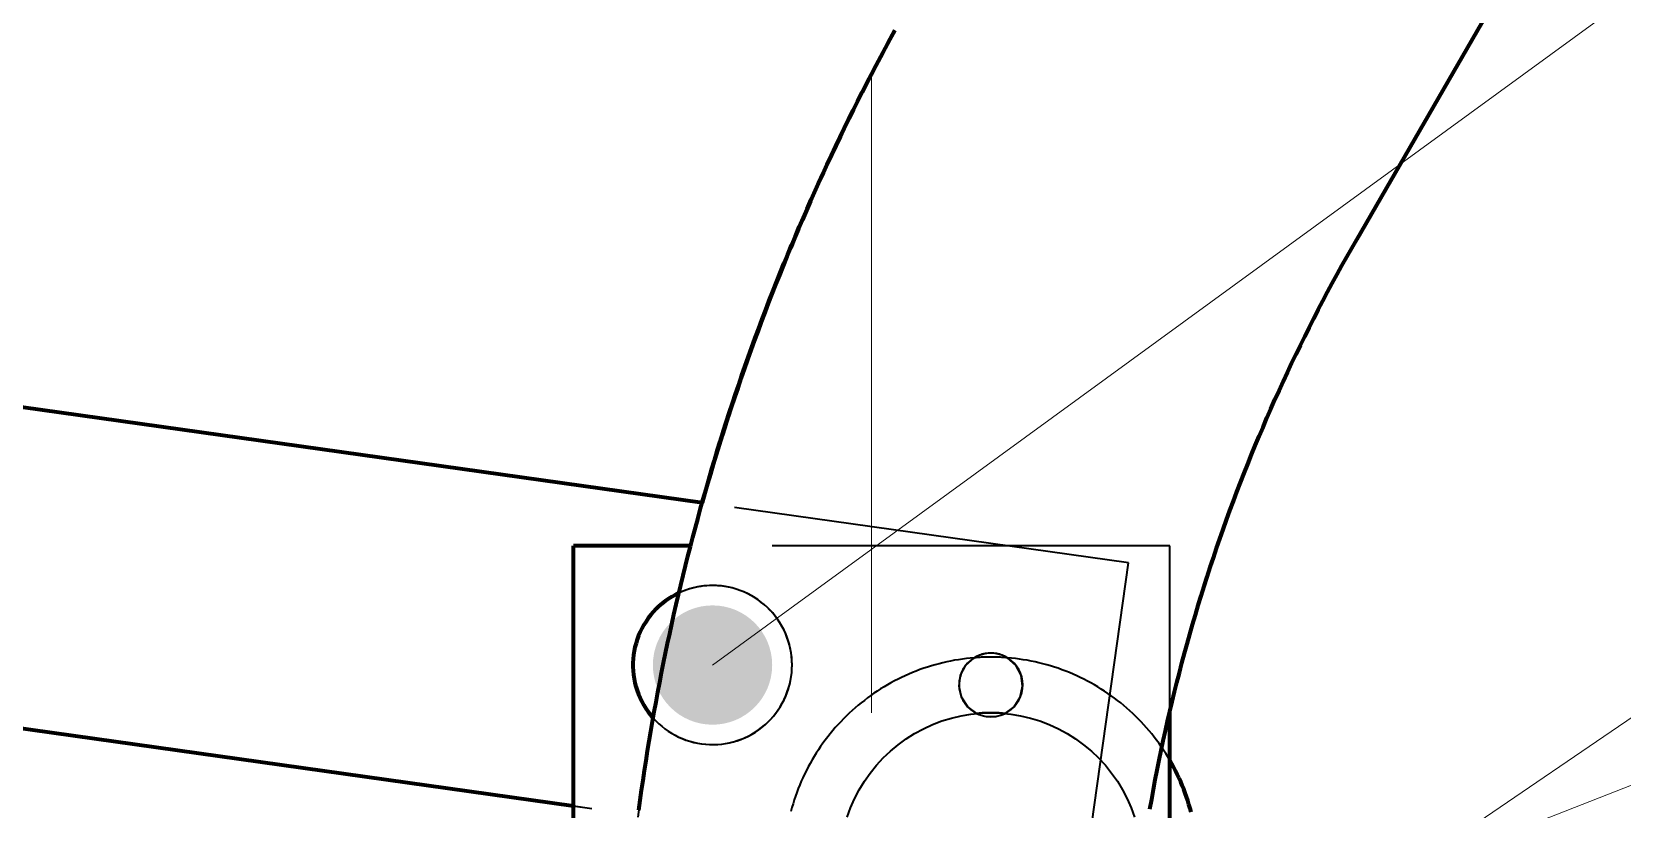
# Model space of a CAD drawing. Header units: millimetres. Extents: x 0 to 2382, y 0 to 420.
# Drawn here: x 991.52 to 1007.52, y 357.56 to 365.38 of the extents above; entities that cross this region are included whole.
import ezdxf

# ---------------------------------------------------------------- set-up
doc = ezdxf.new("R2010")
doc.units = ezdxf.units.MM
doc.linetypes.add('IRAM-E-TRAZOS', pattern=[5, 4, -1])
doc.linetypes.add('IRAM-F-TRAZO-PUNTO', pattern=[20, 15, -2, 1, -2])
for name, color, linetype, lineweight in [('01-VISIBLE', 7, 'CONTINUOUS', 70), ('02-OCULTA', 4, 'IRAM-E-TRAZOS', 35), ('03-EJE', 1, 'IRAM-F-TRAZO-PUNTO', 18), ('08-FINA', 5, 'CONTINUOUS', 18)]:
    doc.layers.add(name, color=color, linetype=linetype, lineweight=lineweight)

msp = doc.modelspace()

# ---------------------------------------------------------------- hatches: boundary and pattern name
at = {"layer": '08-FINA'}
h = msp.add_hatch(color=7, dxfattribs=at)
h.dxf.hatch_style = 1
edge = h.paths.add_edge_path()
edge.add_arc((998.367, 359.008), 0.6, 0, 360)

# ---------------------------------------------------------------- linework, layer by layer
at = {"layer": '01-VISIBLE'}
for points in [[(1004.846, 363.288), (1010.166, 372.504)], [(1010.166, 372.504), (1004.846, 363.288)], [(997.626, 357.55), (997.64, 357.649), (997.654, 357.748), (997.668, 357.847), (997.683, 357.946), (997.698, 358.045), (997.714, 358.144), (997.73, 358.242), (997.746, 358.341), (997.763, 358.439), (997.781, 358.538), (997.799, 358.636), (997.817, 358.735), (997.836, 358.833), (997.855, 358.931), (997.875, 359.029), (997.895, 359.127), (997.915, 359.225), (997.936, 359.323), (997.957, 359.42), (997.979, 359.518), (998.001, 359.616), (998.024, 359.713), (998.047, 359.81), (998.071, 359.908), (998.095, 360.005), (998.119, 360.102), (998.144, 360.199), (998.169, 360.295), (998.195, 360.392), (998.221, 360.489), (998.247, 360.585), (998.274, 360.681), (998.302, 360.777), (998.329, 360.874), (998.358, 360.97), (998.386, 361.065), (998.415, 361.161), (998.445, 361.257), (998.475, 361.352), (998.505, 361.447), (998.536, 361.542), (998.567, 361.638), (998.599, 361.732), (998.631, 361.827), (998.663, 361.922), (998.696, 362.016), (998.73, 362.111), (998.763, 362.205), (998.797, 362.299), (998.832, 362.393), (998.867, 362.486), (998.902, 362.58), (998.938, 362.673), (998.974, 362.766), (999.011, 362.859), (999.048, 362.952), (999.085, 363.045), (999.123, 363.138), (999.162, 363.23), (999.2, 363.322), (999.239, 363.414), (999.279, 363.506), (999.319, 363.598), (999.359, 363.69), (999.4, 363.781), (999.441, 363.872), (999.482, 363.963), (999.524, 364.054), (999.567, 364.144), (999.609, 364.235), (999.653, 364.325), (999.696, 364.415), (999.74, 364.505), (999.784, 364.595), (999.829, 364.684), (999.874, 364.773), (999.92, 364.862), (999.966, 364.951), (1000.012, 365.04), (1000.059, 365.128), (1000.106, 365.217), (1000.153, 365.305), (1000.201, 365.392)], [(1000.199, 365.389), (1000.151, 365.3), (1000.103, 365.212), (1000.056, 365.123), (1000.009, 365.034), (999.962, 364.944), (999.916, 364.855), (999.87, 364.765), (999.825, 364.675), (999.779, 364.585), (999.735, 364.494), (999.691, 364.404), (999.647, 364.313), (999.603, 364.222), (999.56, 364.131), (999.518, 364.039), (999.476, 363.948), (999.434, 363.856), (999.392, 363.764), (999.351, 363.672), (999.311, 363.58), (999.271, 363.487), (999.231, 363.395), (999.192, 363.302), (999.153, 363.209), (999.114, 363.116), (999.076, 363.022), (999.039, 362.929), (999.001, 362.835), (998.964, 362.741), (998.928, 362.647), (998.892, 362.553), (998.857, 362.459), (998.821, 362.364), (998.787, 362.269), (998.752, 362.175), (998.719, 362.08), (998.685, 361.985), (998.652, 361.889), (998.62, 361.794), (998.587, 361.698), (998.556, 361.603), (998.524, 361.507), (998.494, 361.411), (998.463, 361.315), (998.433, 361.219), (998.404, 361.122), (998.374, 361.026), (998.346, 360.929), (998.317, 360.832), (998.29, 360.735), (998.262, 360.638)], [(998.262, 360.638), (977.903, 363.5)], [(1002.766, 357.557), (1002.784, 357.656), (1002.802, 357.755), (1002.82, 357.854), (1002.84, 357.952), (1002.86, 358.051), (1002.88, 358.149), (1002.901, 358.247), (1002.922, 358.345), (1002.944, 358.443), (1002.967, 358.541), (1002.99, 358.639), (1003.014, 358.737), (1003.038, 358.834), (1003.063, 358.931), (1003.089, 359.029), (1003.115, 359.126), (1003.141, 359.223), (1003.168, 359.319), (1003.196, 359.416), (1003.224, 359.512), (1003.253, 359.609), (1003.282, 359.705), (1003.312, 359.801), (1003.343, 359.896), (1003.374, 359.992), (1003.405, 360.087), (1003.437, 360.182), (1003.47, 360.277), (1003.503, 360.372), (1003.537, 360.467), (1003.571, 360.561), (1003.606, 360.656), (1003.641, 360.75), (1003.677, 360.843), (1003.714, 360.937), (1003.751, 361.03), (1003.788, 361.124), (1003.826, 361.217), (1003.865, 361.309), (1003.904, 361.402), (1003.943, 361.494), (1003.984, 361.586), (1004.024, 361.678), (1004.066, 361.77), (1004.107, 361.861), (1004.15, 361.952), (1004.192, 362.043), (1004.236, 362.134), (1004.28, 362.224), (1004.324, 362.314), (1004.369, 362.404), (1004.414, 362.494), (1004.46, 362.583), (1004.507, 362.672), (1004.554, 362.761), (1004.601, 362.85), (1004.649, 362.938), (1004.697, 363.026), (1004.746, 363.114), (1004.796, 363.201), (1004.846, 363.288)], [(996.967, 357.589), (977.457, 360.331)], [(998.146, 360.208), (996.967, 360.208)], [(996.967, 356.991), (996.967, 360.208)], [(998.029, 359.733), (997.993, 359.715), (997.958, 359.695), (997.923, 359.674), (997.891, 359.651), (997.859, 359.626), (997.828, 359.6), (997.799, 359.572), (997.772, 359.543), (997.745, 359.512), (997.721, 359.48), (997.698, 359.447), (997.677, 359.413), (997.657, 359.377), (997.639, 359.341), (997.624, 359.304), (997.61, 359.266), (997.598, 359.228), (997.587, 359.189), (997.579, 359.15), (997.573, 359.11), (997.569, 359.07), (997.567, 359.029), (997.567, 358.989), (997.569, 358.949), (997.573, 358.909), (997.579, 358.869), (997.587, 358.83), (997.597, 358.791), (997.609, 358.752), (997.623, 358.714), (997.638, 358.677), (997.656, 358.641), (997.675, 358.606), (997.696, 358.571), (997.719, 358.538), (997.744, 358.506), (997.77, 358.475)], [(1002.967, 356.808), (1002.967, 358.54)], [(1003.181, 357.527), (1003.17, 357.566), (1003.159, 357.605), (1003.147, 357.644), (1003.134, 357.682), (1003.121, 357.72), (1003.107, 357.758), (1003.092, 357.796), (1003.076, 357.833), (1003.059, 357.87), (1003.042, 357.907), (1003.024, 357.943), (1003.006, 357.979), (1002.987, 358.015), (1002.967, 358.05)]]:
    msp.add_lwpolyline(points, dxfattribs=at)
at = {"layer": '02-OCULTA'}
for points in [[(1002.55, 360.036), (977.903, 363.5)], [(1004.846, 363.288), (1004.796, 363.201), (1004.746, 363.114), (1004.697, 363.026), (1004.649, 362.938), (1004.601, 362.85), (1004.554, 362.761), (1004.507, 362.672), (1004.46, 362.583), (1004.414, 362.494), (1004.369, 362.404), (1004.324, 362.314), (1004.28, 362.224), (1004.236, 362.134), (1004.192, 362.043), (1004.15, 361.952), (1004.107, 361.861), (1004.066, 361.77), (1004.024, 361.678), (1003.984, 361.586), (1003.943, 361.494), (1003.904, 361.402), (1003.865, 361.309), (1003.826, 361.217), (1003.788, 361.124), (1003.751, 361.03), (1003.714, 360.937), (1003.677, 360.843), (1003.641, 360.75), (1003.606, 360.656), (1003.571, 360.561), (1003.537, 360.467), (1003.503, 360.372), (1003.47, 360.277), (1003.437, 360.182), (1003.405, 360.087), (1003.374, 359.992), (1003.343, 359.896), (1003.312, 359.801), (1003.282, 359.705), (1003.253, 359.609), (1003.224, 359.512), (1003.196, 359.416), (1003.168, 359.319), (1003.141, 359.223), (1003.115, 359.126), (1003.089, 359.029), (1003.063, 358.931), (1003.038, 358.834), (1003.014, 358.737), (1002.99, 358.639), (1002.967, 358.541), (1002.944, 358.443), (1002.922, 358.345), (1002.901, 358.247), (1002.88, 358.149), (1002.86, 358.051), (1002.84, 357.952), (1002.82, 357.854), (1002.802, 357.755), (1002.784, 357.656), (1002.766, 357.557)], [(998.262, 360.638), (998.235, 360.541), (998.209, 360.444), (998.182, 360.346), (998.157, 360.249), (998.132, 360.151), (998.107, 360.053), (998.082, 359.955), (998.058, 359.857), (998.035, 359.759), (998.012, 359.661), (997.989, 359.562), (997.967, 359.464), (997.945, 359.365), (997.924, 359.267), (997.903, 359.168), (997.883, 359.069), (997.863, 358.97), (997.843, 358.871), (997.824, 358.772), (997.805, 358.673), (997.787, 358.574), (997.769, 358.474), (997.752, 358.375), (997.735, 358.275), (997.719, 358.176), (997.703, 358.076), (997.687, 357.976), (997.672, 357.877), (997.658, 357.777), (997.643, 357.677), (997.63, 357.577), (997.616, 357.477)], [(1002.55, 360.036), (998.262, 360.638)], [(1002.105, 356.867), (977.457, 360.331)], [(1002.967, 360.208), (996.967, 360.208)], [(996.967, 356.808), (996.967, 360.208)], [(1002.967, 360.208), (996.967, 360.208)], [(996.967, 356.808), (996.967, 360.208)], [(1002.967, 360.208), (996.967, 360.208)], [(996.967, 356.808), (996.967, 360.208)], [(1002.967, 360.208), (998.146, 360.208)], [(1002.967, 356.808), (1002.967, 360.208)], [(1002.967, 358.54), (1002.967, 360.208)], [(1002.967, 356.808), (1002.967, 360.208)], [(1002.967, 356.808), (1002.967, 360.208)], [(1002.105, 356.867), (1002.55, 360.036)], [(1002.105, 356.867), (1002.55, 360.036)], [(999.167, 359.008), (999.166, 359.048), (999.163, 359.088), (999.158, 359.128), (999.151, 359.168), (999.142, 359.207), (999.131, 359.246), (999.118, 359.284), (999.103, 359.321), (999.086, 359.358), (999.068, 359.393), (999.047, 359.428), (999.025, 359.462), (999.002, 359.494), (998.977, 359.526), (998.95, 359.556), (998.922, 359.584), (998.892, 359.611), (998.861, 359.637), (998.829, 359.661), (998.795, 359.683), (998.761, 359.704), (998.725, 359.723), (998.689, 359.74), (998.652, 359.755), (998.614, 359.769), (998.575, 359.78), (998.536, 359.79), (998.497, 359.797), (998.457, 359.803), (998.417, 359.806), (998.377, 359.808), (998.337, 359.807), (998.296, 359.805), (998.256, 359.8), (998.217, 359.794), (998.177, 359.785), (998.139, 359.775), (998.1, 359.762), (998.063, 359.748), (998.026, 359.732), (997.99, 359.714), (997.955, 359.694), (997.921, 359.672), (997.888, 359.649), (997.857, 359.624), (997.826, 359.598), (997.797, 359.57), (997.77, 359.541), (997.744, 359.51), (997.719, 359.478), (997.697, 359.445), (997.676, 359.411), (997.656, 359.376), (997.639, 359.339), (997.623, 359.302), (997.609, 359.265), (997.597, 359.226), (997.587, 359.187), (997.579, 359.148), (997.573, 359.108), (997.569, 359.068), (997.567, 359.028), (997.567, 358.988), (997.569, 358.948), (997.573, 358.908), (997.579, 358.868), (997.587, 358.829), (997.597, 358.79), (997.609, 358.751), (997.623, 358.713), (997.639, 358.676), (997.656, 358.64), (997.676, 358.605), (997.697, 358.571), (997.719, 358.538), (997.744, 358.506), (997.77, 358.475), (997.797, 358.446), (997.826, 358.418), (997.857, 358.392), (997.888, 358.367), (997.921, 358.343), (997.955, 358.322), (997.99, 358.302), (998.026, 358.284), (998.063, 358.268), (998.1, 358.254), (998.139, 358.241), (998.177, 358.231), (998.217, 358.222), (998.256, 358.216), (998.296, 358.211), (998.337, 358.208), (998.377, 358.208), (998.417, 358.21), (998.457, 358.213), (998.497, 358.219), (998.536, 358.226), (998.575, 358.236), (998.614, 358.247), (998.652, 358.26), (998.689, 358.276), (998.725, 358.293), (998.761, 358.312), (998.795, 358.332), (998.829, 358.355), (998.861, 358.379), (998.892, 358.405), (998.922, 358.432), (998.95, 358.46), (998.977, 358.49), (999.002, 358.522), (999.025, 358.554), (999.047, 358.588), (999.068, 358.623), (999.086, 358.658), (999.103, 358.695), (999.118, 358.732), (999.131, 358.77), (999.142, 358.809), (999.151, 358.848), (999.158, 358.888), (999.163, 358.928), (999.166, 358.968), (999.167, 359.008)], [(999.167, 359.008), (999.166, 359.048), (999.163, 359.088), (999.158, 359.128), (999.151, 359.168), (999.142, 359.207), (999.131, 359.246), (999.118, 359.284), (999.103, 359.321), (999.086, 359.358), (999.068, 359.393), (999.047, 359.428), (999.025, 359.462), (999.002, 359.494), (998.977, 359.526), (998.95, 359.556), (998.922, 359.584), (998.892, 359.611), (998.861, 359.637), (998.829, 359.661), (998.795, 359.683), (998.761, 359.704), (998.725, 359.723), (998.689, 359.74), (998.652, 359.755), (998.614, 359.769), (998.575, 359.78), (998.536, 359.79), (998.497, 359.797), (998.457, 359.803), (998.417, 359.806), (998.377, 359.808), (998.337, 359.807), (998.296, 359.805), (998.256, 359.8), (998.217, 359.794), (998.177, 359.785), (998.139, 359.775), (998.1, 359.762), (998.063, 359.748), (998.026, 359.732), (997.99, 359.714), (997.955, 359.694), (997.921, 359.672), (997.888, 359.649), (997.857, 359.624), (997.826, 359.598), (997.797, 359.57), (997.77, 359.541), (997.744, 359.51), (997.719, 359.478), (997.697, 359.445), (997.676, 359.411), (997.656, 359.376), (997.639, 359.339), (997.623, 359.302), (997.609, 359.265), (997.597, 359.226), (997.587, 359.187), (997.579, 359.148), (997.573, 359.108), (997.569, 359.068), (997.567, 359.028), (997.567, 358.988), (997.569, 358.948), (997.573, 358.908), (997.579, 358.868), (997.587, 358.829), (997.597, 358.79), (997.609, 358.751), (997.623, 358.713), (997.639, 358.676), (997.656, 358.64), (997.676, 358.605), (997.697, 358.571), (997.719, 358.538), (997.744, 358.506), (997.77, 358.475), (997.797, 358.446), (997.826, 358.418), (997.857, 358.392), (997.888, 358.367), (997.921, 358.343), (997.955, 358.322), (997.99, 358.302), (998.026, 358.284), (998.063, 358.268), (998.1, 358.254), (998.139, 358.241), (998.177, 358.231), (998.217, 358.222), (998.256, 358.216), (998.296, 358.211), (998.337, 358.208), (998.377, 358.208), (998.417, 358.21), (998.457, 358.213), (998.497, 358.219), (998.536, 358.226), (998.575, 358.236), (998.614, 358.247), (998.652, 358.26), (998.689, 358.276), (998.725, 358.293), (998.761, 358.312), (998.795, 358.332), (998.829, 358.355), (998.861, 358.379), (998.892, 358.405), (998.922, 358.432), (998.95, 358.46), (998.977, 358.49), (999.002, 358.522), (999.025, 358.554), (999.047, 358.588), (999.068, 358.623), (999.086, 358.658), (999.103, 358.695), (999.118, 358.732), (999.131, 358.77), (999.142, 358.809), (999.151, 358.848), (999.158, 358.888), (999.163, 358.928), (999.166, 358.968), (999.167, 359.008)], [(999.167, 359.008), (999.166, 359.048), (999.163, 359.088), (999.158, 359.128), (999.151, 359.168), (999.142, 359.207), (999.131, 359.246), (999.118, 359.284), (999.103, 359.321), (999.086, 359.358), (999.068, 359.393), (999.047, 359.428), (999.025, 359.462), (999.002, 359.494), (998.977, 359.526), (998.95, 359.556), (998.922, 359.584), (998.892, 359.611), (998.861, 359.637), (998.829, 359.661), (998.795, 359.683), (998.761, 359.704), (998.725, 359.723), (998.689, 359.74), (998.652, 359.755), (998.614, 359.769), (998.575, 359.78), (998.536, 359.79), (998.497, 359.797), (998.457, 359.803), (998.417, 359.806), (998.377, 359.808), (998.337, 359.807), (998.296, 359.805), (998.256, 359.8), (998.217, 359.794), (998.177, 359.785), (998.139, 359.775), (998.1, 359.762), (998.063, 359.748), (998.026, 359.732), (997.99, 359.714), (997.955, 359.694), (997.921, 359.672), (997.888, 359.649), (997.857, 359.624), (997.826, 359.598), (997.797, 359.57), (997.77, 359.541), (997.744, 359.51), (997.719, 359.478), (997.697, 359.445), (997.676, 359.411), (997.656, 359.376), (997.639, 359.339), (997.623, 359.302), (997.609, 359.265), (997.597, 359.226), (997.587, 359.187), (997.579, 359.148), (997.573, 359.108), (997.569, 359.068), (997.567, 359.028), (997.567, 358.988), (997.569, 358.948), (997.573, 358.908), (997.579, 358.868), (997.587, 358.829), (997.597, 358.79), (997.609, 358.751), (997.623, 358.713), (997.639, 358.676), (997.656, 358.64), (997.676, 358.605), (997.697, 358.571), (997.719, 358.538), (997.744, 358.506), (997.77, 358.475), (997.797, 358.446), (997.826, 358.418), (997.857, 358.392), (997.888, 358.367), (997.921, 358.343), (997.955, 358.322), (997.99, 358.302), (998.026, 358.284), (998.063, 358.268), (998.1, 358.254), (998.139, 358.241), (998.177, 358.231), (998.217, 358.222), (998.256, 358.216), (998.296, 358.211), (998.337, 358.208), (998.377, 358.208), (998.417, 358.21), (998.457, 358.213), (998.497, 358.219), (998.536, 358.226), (998.575, 358.236), (998.614, 358.247), (998.652, 358.26), (998.689, 358.276), (998.725, 358.293), (998.761, 358.312), (998.795, 358.332), (998.829, 358.355), (998.861, 358.379), (998.892, 358.405), (998.922, 358.432), (998.95, 358.46), (998.977, 358.49), (999.002, 358.522), (999.025, 358.554), (999.047, 358.588), (999.068, 358.623), (999.086, 358.658), (999.103, 358.695), (999.118, 358.732), (999.131, 358.77), (999.142, 358.809), (999.151, 358.848), (999.158, 358.888), (999.163, 358.928), (999.166, 358.968), (999.167, 359.008)], [(999.167, 359.008), (999.166, 359.048), (999.163, 359.088), (999.158, 359.128), (999.151, 359.168), (999.142, 359.207), (999.131, 359.246), (999.118, 359.284), (999.103, 359.321), (999.086, 359.358), (999.068, 359.393), (999.047, 359.428), (999.025, 359.462), (999.002, 359.494), (998.977, 359.526), (998.95, 359.556), (998.922, 359.584), (998.892, 359.611), (998.861, 359.637), (998.829, 359.661), (998.795, 359.683), (998.761, 359.704), (998.725, 359.723), (998.689, 359.74), (998.652, 359.755), (998.614, 359.769), (998.575, 359.78), (998.536, 359.79), (998.497, 359.797), (998.457, 359.803), (998.417, 359.806), (998.377, 359.808), (998.337, 359.807), (998.296, 359.805), (998.256, 359.8), (998.217, 359.794), (998.177, 359.785), (998.139, 359.775), (998.1, 359.762), (998.063, 359.748), (998.026, 359.732), (997.99, 359.714), (997.955, 359.694), (997.921, 359.672), (997.888, 359.649), (997.857, 359.624), (997.826, 359.598), (997.797, 359.57), (997.77, 359.541), (997.744, 359.51), (997.719, 359.478), (997.697, 359.445), (997.676, 359.411), (997.656, 359.376), (997.639, 359.339), (997.623, 359.302), (997.609, 359.265), (997.597, 359.226), (997.587, 359.187), (997.579, 359.148), (997.573, 359.108), (997.569, 359.068), (997.567, 359.028), (997.567, 358.988), (997.569, 358.948), (997.573, 358.908), (997.579, 358.868), (997.587, 358.829), (997.597, 358.79), (997.609, 358.751), (997.623, 358.713), (997.639, 358.676), (997.656, 358.64), (997.676, 358.605), (997.697, 358.571), (997.719, 358.538), (997.744, 358.506), (997.77, 358.475), (997.797, 358.446), (997.826, 358.418), (997.857, 358.392), (997.888, 358.367), (997.921, 358.343), (997.955, 358.322), (997.99, 358.302), (998.026, 358.284), (998.063, 358.268), (998.1, 358.254), (998.139, 358.241), (998.177, 358.231), (998.217, 358.222), (998.256, 358.216), (998.296, 358.211), (998.337, 358.208), (998.377, 358.208), (998.417, 358.21), (998.457, 358.213), (998.497, 358.219), (998.536, 358.226), (998.575, 358.236), (998.614, 358.247), (998.652, 358.26), (998.689, 358.276), (998.725, 358.293), (998.761, 358.312), (998.795, 358.332), (998.829, 358.355), (998.861, 358.379), (998.892, 358.405), (998.922, 358.432), (998.95, 358.46), (998.977, 358.49), (999.002, 358.522), (999.025, 358.554), (999.047, 358.588), (999.068, 358.623), (999.086, 358.658), (999.103, 358.695), (999.118, 358.732), (999.131, 358.77), (999.142, 358.809), (999.151, 358.848), (999.158, 358.888), (999.163, 358.928), (999.166, 358.968), (999.167, 359.008)], [(999.167, 359.008), (999.166, 359.048), (999.163, 359.088), (999.158, 359.128), (999.151, 359.168), (999.142, 359.207), (999.131, 359.246), (999.118, 359.284), (999.103, 359.321), (999.086, 359.358), (999.068, 359.393), (999.047, 359.428), (999.025, 359.462), (999.002, 359.494), (998.977, 359.526), (998.95, 359.556), (998.922, 359.584), (998.892, 359.611), (998.861, 359.637), (998.829, 359.661), (998.795, 359.683), (998.761, 359.704), (998.725, 359.723), (998.689, 359.74), (998.652, 359.755), (998.614, 359.769), (998.575, 359.78), (998.536, 359.79), (998.497, 359.797), (998.457, 359.803), (998.417, 359.806), (998.377, 359.808), (998.337, 359.807), (998.296, 359.805), (998.256, 359.8), (998.217, 359.794), (998.177, 359.785), (998.139, 359.775), (998.1, 359.762), (998.063, 359.748), (998.026, 359.732), (997.99, 359.714), (997.955, 359.694), (997.921, 359.672), (997.888, 359.649), (997.857, 359.624), (997.826, 359.598), (997.797, 359.57), (997.77, 359.541), (997.744, 359.51), (997.719, 359.478), (997.697, 359.445), (997.676, 359.411), (997.656, 359.376), (997.639, 359.339), (997.623, 359.302), (997.609, 359.265), (997.597, 359.226), (997.587, 359.187), (997.579, 359.148), (997.573, 359.108), (997.569, 359.068), (997.567, 359.028), (997.567, 358.988), (997.569, 358.948), (997.573, 358.908), (997.579, 358.868), (997.587, 358.829), (997.597, 358.79), (997.609, 358.751), (997.623, 358.713), (997.639, 358.676), (997.656, 358.64), (997.676, 358.605), (997.697, 358.571), (997.719, 358.538), (997.744, 358.506), (997.77, 358.475), (997.797, 358.446), (997.826, 358.418), (997.857, 358.392), (997.888, 358.367), (997.921, 358.343), (997.955, 358.322), (997.99, 358.302), (998.026, 358.284), (998.063, 358.268), (998.1, 358.254), (998.139, 358.241), (998.177, 358.231), (998.217, 358.222), (998.256, 358.216), (998.296, 358.211), (998.337, 358.208), (998.377, 358.208), (998.417, 358.21), (998.457, 358.213), (998.497, 358.219), (998.536, 358.226), (998.575, 358.236), (998.614, 358.247), (998.652, 358.26), (998.689, 358.276), (998.725, 358.293), (998.761, 358.312), (998.795, 358.332), (998.829, 358.355), (998.861, 358.379), (998.892, 358.405), (998.922, 358.432), (998.95, 358.46), (998.977, 358.49), (999.002, 358.522), (999.025, 358.554), (999.047, 358.588), (999.068, 358.623), (999.086, 358.658), (999.103, 358.695), (999.118, 358.732), (999.131, 358.77), (999.142, 358.809), (999.151, 358.848), (999.158, 358.888), (999.163, 358.928), (999.166, 358.968), (999.167, 359.008)], [(999.167, 359.008), (999.166, 359.048), (999.163, 359.088), (999.158, 359.128), (999.151, 359.168), (999.142, 359.207), (999.131, 359.246), (999.118, 359.284), (999.103, 359.321), (999.086, 359.358), (999.068, 359.393), (999.047, 359.428), (999.025, 359.462), (999.002, 359.494), (998.977, 359.526), (998.95, 359.556), (998.922, 359.584), (998.892, 359.611), (998.861, 359.637), (998.829, 359.661), (998.795, 359.683), (998.761, 359.704), (998.725, 359.723), (998.689, 359.74), (998.652, 359.755), (998.614, 359.769), (998.575, 359.78), (998.536, 359.79), (998.497, 359.797), (998.457, 359.803), (998.417, 359.806), (998.377, 359.808), (998.337, 359.807), (998.296, 359.805), (998.256, 359.8), (998.217, 359.794), (998.177, 359.785), (998.139, 359.775), (998.1, 359.762), (998.063, 359.748), (998.026, 359.732), (997.99, 359.714), (997.955, 359.694), (997.921, 359.672), (997.888, 359.649), (997.857, 359.624), (997.826, 359.598), (997.797, 359.57), (997.77, 359.541), (997.744, 359.51), (997.719, 359.478), (997.697, 359.445), (997.676, 359.411), (997.656, 359.376), (997.639, 359.339), (997.623, 359.302), (997.609, 359.265), (997.597, 359.226), (997.587, 359.187), (997.579, 359.148), (997.573, 359.108), (997.569, 359.068), (997.567, 359.028), (997.567, 358.988), (997.569, 358.948), (997.573, 358.908), (997.579, 358.868), (997.587, 358.829), (997.597, 358.79), (997.609, 358.751), (997.623, 358.713), (997.639, 358.676), (997.656, 358.64), (997.676, 358.605), (997.697, 358.571), (997.719, 358.538), (997.744, 358.506), (997.77, 358.475), (997.797, 358.446), (997.826, 358.418), (997.857, 358.392), (997.888, 358.367), (997.921, 358.343), (997.955, 358.322), (997.99, 358.302), (998.026, 358.284), (998.063, 358.268), (998.1, 358.254), (998.139, 358.241), (998.177, 358.231), (998.217, 358.222), (998.256, 358.216), (998.296, 358.211), (998.337, 358.208), (998.377, 358.208), (998.417, 358.21), (998.457, 358.213), (998.497, 358.219), (998.536, 358.226), (998.575, 358.236), (998.614, 358.247), (998.652, 358.26), (998.689, 358.276), (998.725, 358.293), (998.761, 358.312), (998.795, 358.332), (998.829, 358.355), (998.861, 358.379), (998.892, 358.405), (998.922, 358.432), (998.95, 358.46), (998.977, 358.49), (999.002, 358.522), (999.025, 358.554), (999.047, 358.588), (999.068, 358.623), (999.086, 358.658), (999.103, 358.695), (999.118, 358.732), (999.131, 358.77), (999.142, 358.809), (999.151, 358.848), (999.158, 358.888), (999.163, 358.928), (999.166, 358.968), (999.167, 359.008)], [(999.167, 359.008), (999.166, 359.048), (999.163, 359.088), (999.158, 359.128), (999.151, 359.168), (999.142, 359.207), (999.131, 359.246), (999.118, 359.284), (999.103, 359.321), (999.086, 359.358), (999.068, 359.393), (999.047, 359.428), (999.025, 359.462), (999.002, 359.494), (998.977, 359.526), (998.95, 359.556), (998.922, 359.584), (998.892, 359.611), (998.861, 359.637), (998.829, 359.661), (998.795, 359.683), (998.761, 359.704), (998.725, 359.723), (998.689, 359.74), (998.652, 359.755), (998.614, 359.769), (998.575, 359.78), (998.536, 359.79), (998.497, 359.797), (998.457, 359.803), (998.417, 359.806), (998.377, 359.808), (998.337, 359.807), (998.296, 359.805), (998.256, 359.8), (998.217, 359.794), (998.177, 359.785), (998.139, 359.775), (998.1, 359.762), (998.063, 359.748), (998.026, 359.732), (997.99, 359.714), (997.955, 359.694), (997.921, 359.672), (997.888, 359.649), (997.857, 359.624), (997.826, 359.598), (997.797, 359.57), (997.77, 359.541), (997.744, 359.51), (997.719, 359.478), (997.697, 359.445), (997.676, 359.411), (997.656, 359.376), (997.639, 359.339), (997.623, 359.302), (997.609, 359.265), (997.597, 359.226), (997.587, 359.187), (997.579, 359.148), (997.573, 359.108), (997.569, 359.068), (997.567, 359.028), (997.567, 358.988), (997.569, 358.948), (997.573, 358.908), (997.579, 358.868), (997.587, 358.829), (997.597, 358.79), (997.609, 358.751), (997.623, 358.713), (997.639, 358.676), (997.656, 358.64), (997.676, 358.605), (997.697, 358.571), (997.719, 358.538), (997.744, 358.506), (997.77, 358.475), (997.797, 358.446), (997.826, 358.418), (997.857, 358.392), (997.888, 358.367), (997.921, 358.343), (997.955, 358.322), (997.99, 358.302), (998.026, 358.284), (998.063, 358.268), (998.1, 358.254), (998.139, 358.241), (998.177, 358.231), (998.217, 358.222), (998.256, 358.216), (998.296, 358.211), (998.337, 358.208), (998.377, 358.208), (998.417, 358.21), (998.457, 358.213), (998.497, 358.219), (998.536, 358.226), (998.575, 358.236), (998.614, 358.247), (998.652, 358.26), (998.689, 358.276), (998.725, 358.293), (998.761, 358.312), (998.795, 358.332), (998.829, 358.355), (998.861, 358.379), (998.892, 358.405), (998.922, 358.432), (998.95, 358.46), (998.977, 358.49), (999.002, 358.522), (999.025, 358.554), (999.047, 358.588), (999.068, 358.623), (999.086, 358.658), (999.103, 358.695), (999.118, 358.732), (999.131, 358.77), (999.142, 358.809), (999.151, 358.848), (999.158, 358.888), (999.163, 358.928), (999.166, 358.968), (999.167, 359.008)], [(997.77, 358.475), (997.797, 358.446), (997.826, 358.418), (997.857, 358.392), (997.888, 358.367), (997.921, 358.343), (997.955, 358.322), (997.991, 358.302), (998.027, 358.284), (998.064, 358.268), (998.101, 358.253), (998.14, 358.241), (998.179, 358.23), (998.218, 358.222), (998.258, 358.215), (998.298, 358.211), (998.338, 358.208), (998.379, 358.208), (998.419, 358.21), (998.459, 358.213), (998.499, 358.219), (998.539, 358.227), (998.578, 358.236), (998.616, 358.248), (998.654, 358.261), (998.692, 358.277), (998.728, 358.294), (998.764, 358.313), (998.798, 358.334), (998.832, 358.357), (998.864, 358.381), (998.895, 358.407), (998.924, 358.434), (998.953, 358.463), (998.979, 358.493), (999.004, 358.525), (999.028, 358.558), (999.05, 358.592), (999.07, 358.627), (999.088, 358.663), (999.105, 358.699), (999.119, 358.737), (999.132, 358.775), (999.143, 358.814), (999.152, 358.853), (999.158, 358.893), (999.163, 358.933), (999.166, 358.974), (999.167, 359.014), (999.165, 359.054), (999.162, 359.094), (999.157, 359.134), (999.149, 359.174), (999.14, 359.213), (999.129, 359.252), (999.115, 359.29), (999.1, 359.327), (999.083, 359.364), (999.064, 359.4), (999.044, 359.434), (999.021, 359.468), (998.997, 359.5), (998.972, 359.532), (998.944, 359.561), (998.916, 359.59), (998.886, 359.617), (998.854, 359.642), (998.822, 359.666), (998.788, 359.688), (998.753, 359.708), (998.717, 359.727), (998.681, 359.744), (998.643, 359.759), (998.605, 359.772), (998.566, 359.783), (998.527, 359.792), (998.487, 359.799), (998.447, 359.804), (998.407, 359.807), (998.367, 359.808)], [(998.367, 359.808), (998.338, 359.807), (998.309, 359.806), (998.28, 359.803), (998.251, 359.799), (998.222, 359.795), (998.194, 359.789), (998.165, 359.782), (998.137, 359.774), (998.11, 359.766), (998.082, 359.756), (998.055, 359.745), (998.029, 359.733)], [(1001.487, 358.808), (1001.484, 358.848), (1001.477, 358.888), (1001.464, 358.926), (1001.447, 358.962), (1001.426, 358.996), (1001.4, 359.027), (1001.371, 359.054), (1001.338, 359.078), (1001.303, 359.097), (1001.266, 359.112), (1001.227, 359.122), (1001.187, 359.127), (1001.147, 359.127), (1001.107, 359.122), (1001.068, 359.112), (1001.03, 359.097), (1000.995, 359.078), (1000.963, 359.054), (1000.933, 359.027), (1000.908, 358.996), (1000.886, 358.962), (1000.869, 358.926), (1000.857, 358.888), (1000.849, 358.848), (1000.847, 358.808), (1000.849, 358.768), (1000.857, 358.728), (1000.869, 358.69), (1000.886, 358.654), (1000.908, 358.62), (1000.933, 358.589), (1000.963, 358.561), (1000.995, 358.538), (1001.03, 358.518), (1001.068, 358.504), (1001.107, 358.494), (1001.147, 358.489), (1001.187, 358.489), (1001.227, 358.494), (1001.266, 358.504), (1001.303, 358.518), (1001.338, 358.538), (1001.371, 358.561), (1001.4, 358.589), (1001.426, 358.62), (1001.447, 358.654), (1001.464, 358.69), (1001.477, 358.728), (1001.484, 358.768), (1001.487, 358.808)], [(1001.487, 358.808), (1001.484, 358.848), (1001.477, 358.888), (1001.464, 358.926), (1001.447, 358.962), (1001.426, 358.996), (1001.4, 359.027), (1001.371, 359.054), (1001.338, 359.078), (1001.303, 359.097), (1001.266, 359.112), (1001.227, 359.122), (1001.187, 359.127), (1001.147, 359.127), (1001.107, 359.122), (1001.068, 359.112), (1001.03, 359.097), (1000.995, 359.078), (1000.963, 359.054), (1000.933, 359.027), (1000.908, 358.996), (1000.886, 358.962), (1000.869, 358.926), (1000.857, 358.888), (1000.849, 358.848), (1000.847, 358.808), (1000.849, 358.768), (1000.857, 358.728), (1000.869, 358.69), (1000.886, 358.654), (1000.908, 358.62), (1000.933, 358.589), (1000.963, 358.561), (1000.995, 358.538), (1001.03, 358.518), (1001.068, 358.504), (1001.107, 358.494), (1001.147, 358.489), (1001.187, 358.489), (1001.227, 358.494), (1001.266, 358.504), (1001.303, 358.518), (1001.338, 358.538), (1001.371, 358.561), (1001.4, 358.589), (1001.426, 358.62), (1001.447, 358.654), (1001.464, 358.69), (1001.477, 358.728), (1001.484, 358.768), (1001.487, 358.808)], [(1001.487, 358.808), (1001.484, 358.848), (1001.477, 358.888), (1001.464, 358.926), (1001.447, 358.962), (1001.426, 358.996), (1001.4, 359.027), (1001.371, 359.054), (1001.338, 359.078), (1001.303, 359.097), (1001.266, 359.112), (1001.227, 359.122), (1001.187, 359.127), (1001.147, 359.127), (1001.107, 359.122), (1001.068, 359.112), (1001.03, 359.097), (1000.995, 359.078), (1000.963, 359.054), (1000.933, 359.027), (1000.908, 358.996), (1000.886, 358.962), (1000.869, 358.926), (1000.857, 358.888), (1000.849, 358.848), (1000.847, 358.808), (1000.849, 358.768), (1000.857, 358.728), (1000.869, 358.69), (1000.886, 358.654), (1000.908, 358.62), (1000.933, 358.589), (1000.963, 358.561), (1000.995, 358.538), (1001.03, 358.518), (1001.068, 358.504), (1001.107, 358.494), (1001.147, 358.489), (1001.187, 358.489), (1001.227, 358.494), (1001.266, 358.504), (1001.303, 358.518), (1001.338, 358.538), (1001.371, 358.561), (1001.4, 358.589), (1001.426, 358.62), (1001.447, 358.654), (1001.464, 358.69), (1001.477, 358.728), (1001.484, 358.768), (1001.487, 358.808)], [(1001.487, 358.808), (1001.484, 358.848), (1001.477, 358.888), (1001.464, 358.926), (1001.447, 358.962), (1001.426, 358.996), (1001.4, 359.027), (1001.371, 359.054), (1001.338, 359.078), (1001.303, 359.097), (1001.266, 359.112), (1001.227, 359.122), (1001.187, 359.127), (1001.147, 359.127), (1001.107, 359.122), (1001.068, 359.112), (1001.03, 359.097), (1000.995, 359.078), (1000.963, 359.054), (1000.933, 359.027), (1000.908, 358.996), (1000.886, 358.962), (1000.869, 358.926), (1000.857, 358.888), (1000.849, 358.848), (1000.847, 358.808), (1000.849, 358.768), (1000.857, 358.728), (1000.869, 358.69), (1000.886, 358.654), (1000.908, 358.62), (1000.933, 358.589), (1000.963, 358.561), (1000.995, 358.538), (1001.03, 358.518), (1001.068, 358.504), (1001.107, 358.494), (1001.147, 358.489), (1001.187, 358.489), (1001.227, 358.494), (1001.266, 358.504), (1001.303, 358.518), (1001.338, 358.538), (1001.371, 358.561), (1001.4, 358.589), (1001.426, 358.62), (1001.447, 358.654), (1001.464, 358.69), (1001.477, 358.728), (1001.484, 358.768), (1001.487, 358.808)], [(1001.487, 358.808), (1001.484, 358.848), (1001.477, 358.888), (1001.464, 358.926), (1001.447, 358.962), (1001.426, 358.996), (1001.4, 359.027), (1001.371, 359.054), (1001.338, 359.078), (1001.303, 359.097), (1001.266, 359.112), (1001.227, 359.122), (1001.187, 359.127), (1001.147, 359.127), (1001.107, 359.122), (1001.068, 359.112), (1001.03, 359.097), (1000.995, 359.078), (1000.963, 359.054), (1000.933, 359.027), (1000.908, 358.996), (1000.886, 358.962), (1000.869, 358.926), (1000.857, 358.888), (1000.849, 358.848), (1000.847, 358.808), (1000.849, 358.768), (1000.857, 358.728), (1000.869, 358.69), (1000.886, 358.654), (1000.908, 358.62), (1000.933, 358.589), (1000.963, 358.561), (1000.995, 358.538), (1001.03, 358.518), (1001.068, 358.504), (1001.107, 358.494), (1001.147, 358.489), (1001.187, 358.489), (1001.227, 358.494), (1001.266, 358.504), (1001.303, 358.518), (1001.338, 358.538), (1001.371, 358.561), (1001.4, 358.589), (1001.426, 358.62), (1001.447, 358.654), (1001.464, 358.69), (1001.477, 358.728), (1001.484, 358.768), (1001.487, 358.808)], [(1001.487, 358.808), (1001.484, 358.848), (1001.477, 358.888), (1001.464, 358.926), (1001.447, 358.962), (1001.426, 358.996), (1001.4, 359.027), (1001.371, 359.054), (1001.338, 359.078), (1001.303, 359.097), (1001.266, 359.112), (1001.227, 359.122), (1001.187, 359.127), (1001.147, 359.127), (1001.107, 359.122), (1001.068, 359.112), (1001.03, 359.097), (1000.995, 359.078), (1000.963, 359.054), (1000.933, 359.027), (1000.908, 358.996), (1000.886, 358.962), (1000.869, 358.926), (1000.857, 358.888), (1000.849, 358.848), (1000.847, 358.808), (1000.849, 358.768), (1000.857, 358.728), (1000.869, 358.69), (1000.886, 358.654), (1000.908, 358.62), (1000.933, 358.589), (1000.963, 358.561), (1000.995, 358.538), (1001.03, 358.518), (1001.068, 358.504), (1001.107, 358.494), (1001.147, 358.489), (1001.187, 358.489), (1001.227, 358.494), (1001.266, 358.504), (1001.303, 358.518), (1001.338, 358.538), (1001.371, 358.561), (1001.4, 358.589), (1001.426, 358.62), (1001.447, 358.654), (1001.464, 358.69), (1001.477, 358.728), (1001.484, 358.768), (1001.487, 358.808)], [(1001.487, 358.808), (1001.484, 358.848), (1001.477, 358.888), (1001.464, 358.926), (1001.447, 358.962), (1001.426, 358.996), (1001.4, 359.027), (1001.371, 359.054), (1001.338, 359.078), (1001.303, 359.097), (1001.266, 359.112), (1001.227, 359.122), (1001.187, 359.127), (1001.147, 359.127), (1001.107, 359.122), (1001.068, 359.112), (1001.03, 359.097), (1000.995, 359.078), (1000.963, 359.054), (1000.933, 359.027), (1000.908, 358.996), (1000.886, 358.962), (1000.869, 358.926), (1000.857, 358.888), (1000.849, 358.848), (1000.847, 358.808), (1000.849, 358.768), (1000.857, 358.728), (1000.869, 358.69), (1000.886, 358.654), (1000.908, 358.62), (1000.933, 358.589), (1000.963, 358.561), (1000.995, 358.538), (1001.03, 358.518), (1001.068, 358.504), (1001.107, 358.494), (1001.147, 358.489), (1001.187, 358.489), (1001.227, 358.494), (1001.266, 358.504), (1001.303, 358.518), (1001.338, 358.538), (1001.371, 358.561), (1001.4, 358.589), (1001.426, 358.62), (1001.447, 358.654), (1001.464, 358.69), (1001.477, 358.728), (1001.484, 358.768), (1001.487, 358.808)], [(1001.167, 359.128), (1001.152, 359.128), (1001.138, 359.127), (1001.123, 359.125), (1001.109, 359.123), (1001.094, 359.12), (1001.08, 359.116), (1001.066, 359.112), (1001.053, 359.107), (1001.039, 359.101), (1001.026, 359.095), (1001.013, 359.089), (1001, 359.081)], [(1001.333, 359.081), (1001.32, 359.089), (1001.307, 359.095), (1001.294, 359.101), (1001.281, 359.107), (1001.267, 359.112), (1001.253, 359.116), (1001.239, 359.12), (1001.225, 359.123), (1001.21, 359.125), (1001.196, 359.127), (1001.181, 359.128), (1001.167, 359.128)], [(1001, 359.081), (1000.96, 359.078), (1000.92, 359.073), (1000.881, 359.068), (1000.841, 359.062), (1000.801, 359.056), (1000.762, 359.048), (1000.723, 359.04), (1000.684, 359.031), (1000.645, 359.021), (1000.606, 359.011), (1000.568, 359), (1000.529, 358.988), (1000.491, 358.975), (1000.453, 358.962), (1000.416, 358.948), (1000.379, 358.933), (1000.342, 358.917), (1000.305, 358.901), (1000.269, 358.884), (1000.233, 358.866), (1000.197, 358.848), (1000.162, 358.829), (1000.127, 358.809), (1000.092, 358.789), (1000.058, 358.768), (1000.024, 358.746), (999.991, 358.724), (999.958, 358.701), (999.926, 358.677), (999.894, 358.653), (999.862, 358.628), (999.831, 358.603), (999.801, 358.577), (999.771, 358.55), (999.741, 358.523), (999.712, 358.495), (999.684, 358.467), (999.656, 358.438), (999.629, 358.408), (999.602, 358.379), (999.576, 358.348), (999.55, 358.317), (999.526, 358.286), (999.501, 358.254), (999.477, 358.222), (999.454, 358.189), (999.432, 358.156), (999.41, 358.122), (999.389, 358.088), (999.368, 358.053), (999.349, 358.018), (999.33, 357.983), (999.311, 357.948), (999.293, 357.912), (999.276, 357.875), (999.26, 357.839), (999.244, 357.802), (999.229, 357.765), (999.215, 357.727), (999.201, 357.689), (999.189, 357.651), (999.177, 357.613), (999.165, 357.575), (999.155, 357.536)], [(1001.024, 358.521), (1000.934, 358.589), (1000.872, 358.684), (1000.847, 358.794), (1000.862, 358.906), (1000.915, 359.006), (1001, 359.081)], [(1001.167, 359.088), (1001.153, 359.088), (1001.139, 359.088), (1001.125, 359.088), (1001.111, 359.087), (1001.097, 359.087), (1001.083, 359.086), (1001.07, 359.086), (1001.056, 359.085), (1001.042, 359.084), (1001.028, 359.083), (1001.014, 359.082), (1001, 359.081)], [(1001.333, 359.081), (1001.319, 359.082), (1001.305, 359.083), (1001.292, 359.084), (1001.278, 359.085), (1001.264, 359.086), (1001.25, 359.086), (1001.236, 359.087), (1001.222, 359.087), (1001.208, 359.088), (1001.194, 359.088), (1001.181, 359.088), (1001.167, 359.088)], [(1001.309, 358.521), (1001.4, 358.589), (1001.462, 358.684), (1001.486, 358.794), (1001.471, 358.906), (1001.418, 359.006), (1001.333, 359.081)], [(1002.967, 358.05), (1002.946, 358.085), (1002.925, 358.119), (1002.903, 358.153), (1002.881, 358.186), (1002.858, 358.219), (1002.834, 358.251), (1002.81, 358.283), (1002.785, 358.315), (1002.759, 358.346), (1002.733, 358.376), (1002.706, 358.406), (1002.679, 358.436), (1002.651, 358.465), (1002.623, 358.493), (1002.594, 358.521), (1002.564, 358.548), (1002.534, 358.575), (1002.504, 358.601), (1002.473, 358.627), (1002.441, 358.652), (1002.409, 358.676), (1002.377, 358.7), (1002.344, 358.723), (1002.311, 358.745), (1002.277, 358.767), (1002.243, 358.788), (1002.208, 358.808), (1002.173, 358.828), (1002.138, 358.847), (1002.102, 358.866), (1002.066, 358.883), (1002.03, 358.9), (1001.993, 358.917), (1001.956, 358.932), (1001.919, 358.947), (1001.881, 358.961), (1001.843, 358.975), (1001.805, 358.988), (1001.767, 359), (1001.728, 359.011), (1001.689, 359.021), (1001.65, 359.031), (1001.611, 359.04), (1001.572, 359.048), (1001.532, 359.056), (1001.493, 359.062), (1001.453, 359.068), (1001.413, 359.073), (1001.373, 359.078), (1001.333, 359.081)], [(999.721, 357.478), (999.755, 357.572), (999.796, 357.664), (999.842, 357.753), (999.894, 357.839), (999.952, 357.922), (1000.015, 358), (1000.083, 358.074), (1000.156, 358.143), (1000.233, 358.207), (1000.314, 358.266), (1000.399, 358.32), (1000.488, 358.368), (1000.579, 358.41), (1000.673, 358.446), (1000.769, 358.475), (1000.867, 358.498), (1000.966, 358.515), (1001.066, 358.525), (1001.167, 358.528)], [(1001.167, 358.528), (1001.155, 358.528), (1001.143, 358.528), (1001.131, 358.528), (1001.119, 358.527), (1001.107, 358.527), (1001.095, 358.526), (1001.084, 358.526), (1001.072, 358.525), (1001.06, 358.524), (1001.048, 358.523), (1001.036, 358.522), (1001.024, 358.521)], [(1001.024, 358.521), (1001.047, 358.511), (1001.07, 358.503), (1001.094, 358.496), (1001.118, 358.492), (1001.142, 358.489), (1001.167, 358.488), (1001.191, 358.489), (1001.216, 358.492), (1001.24, 358.496), (1001.263, 358.503), (1001.286, 358.511), (1001.309, 358.521)], [(1001.309, 358.521), (1001.297, 358.522), (1001.285, 358.523), (1001.273, 358.524), (1001.262, 358.525), (1001.25, 358.526), (1001.238, 358.526), (1001.226, 358.527), (1001.214, 358.527), (1001.202, 358.528), (1001.19, 358.528), (1001.179, 358.528), (1001.167, 358.528)], [(1001.167, 358.528), (1001.267, 358.525), (1001.367, 358.515), (1001.466, 358.498), (1001.564, 358.475), (1001.66, 358.446), (1001.754, 358.41), (1001.846, 358.368), (1001.934, 358.32), (1002.019, 358.266), (1002.1, 358.207), (1002.178, 358.143), (1002.25, 358.074), (1002.318, 358), (1002.381, 357.922), (1002.439, 357.839), (1002.491, 357.753), (1002.538, 357.664), (1002.578, 357.572), (1002.612, 357.478)], [(1002.105, 356.867), (996.967, 357.589)]]:
    msp.add_lwpolyline(points, dxfattribs=at)
at = {"layer": '03-EJE'}
msp.add_lwpolyline([(999.967, 318.529), (999.967, 364.925)], dxfattribs=at)
at = {"layer": '08-FINA'}
for p, q in [((1031.267, 382.978), (998.367, 359.008)), ((1031.196, 374.578), (1002.847, 355.228)), ((1030.775, 366.875), (999.967, 354.808))]:
    msp.add_line(p, q, dxfattribs=at)
msp.add_circle((990.667, 354.167), 36.833, dxfattribs=at)

doc.saveas('drawing.dxf')
